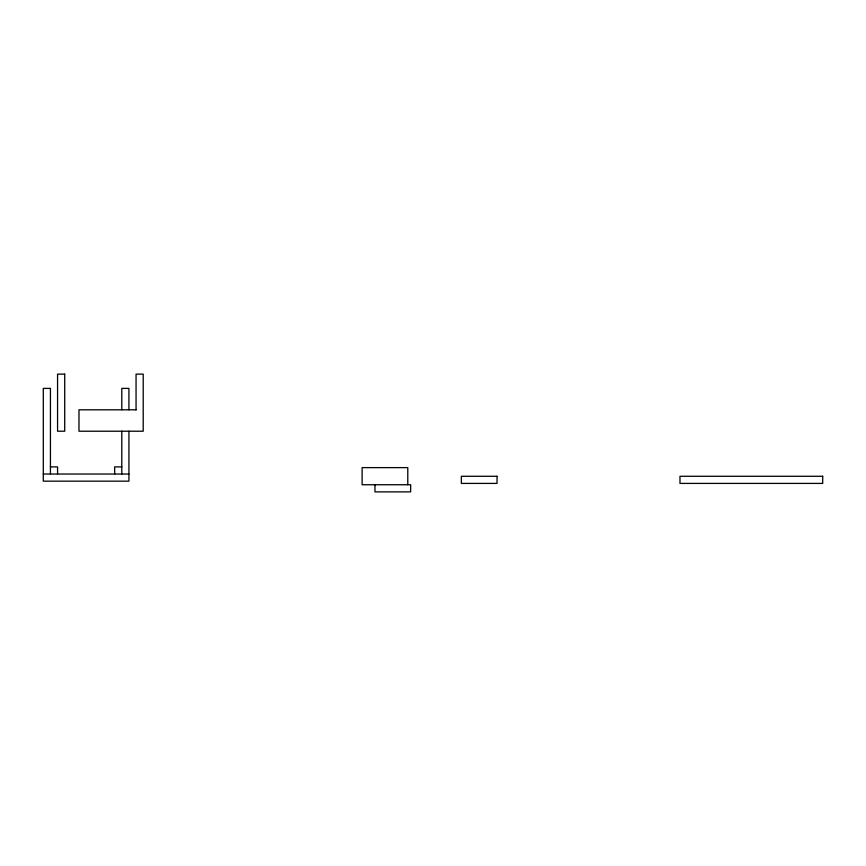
<?xml version="1.0" encoding="UTF-8"?>
<svg xmlns="http://www.w3.org/2000/svg" width="866" height="866" viewBox="0 0 866 866"><rect width="100%" height="100%" fill="white"/><g stroke="black" fill="none" stroke-linecap="round" stroke-linejoin="round"><path stroke-width="1.3" d="M136.059 409.802L78.979 409.802L78.979 431.214L143.204 431.214L143.204 374.123L136.059 374.123L136.059 409.964M50.434 466.893L57.567 466.893L57.567 474.027M121.792 466.893L114.658 466.893L114.658 474.027M43.3 474.027L128.926 474.027M407.789 484.744L407.789 467.618L362.118 467.618L362.118 484.744L410.646 484.744L410.646 491.877L374.967 491.877L374.967 484.744M128.926 409.802L128.926 388.401L121.792 388.401L121.792 409.802M128.926 431.214L128.926 481.16L43.3 481.16L43.3 388.401L50.434 388.401L50.434 474.027M121.792 431.214L121.792 474.027M64.712 374.123L57.567 374.123L57.567 431.214L64.712 431.214L64.712 374.123M497.03 476.278L461.351 476.278L461.351 483.412L497.03 483.412L497.03 476.278M822.7 476.278L679.983 476.278L679.983 483.412L822.7 483.412L822.7 476.278"/></g></svg>
